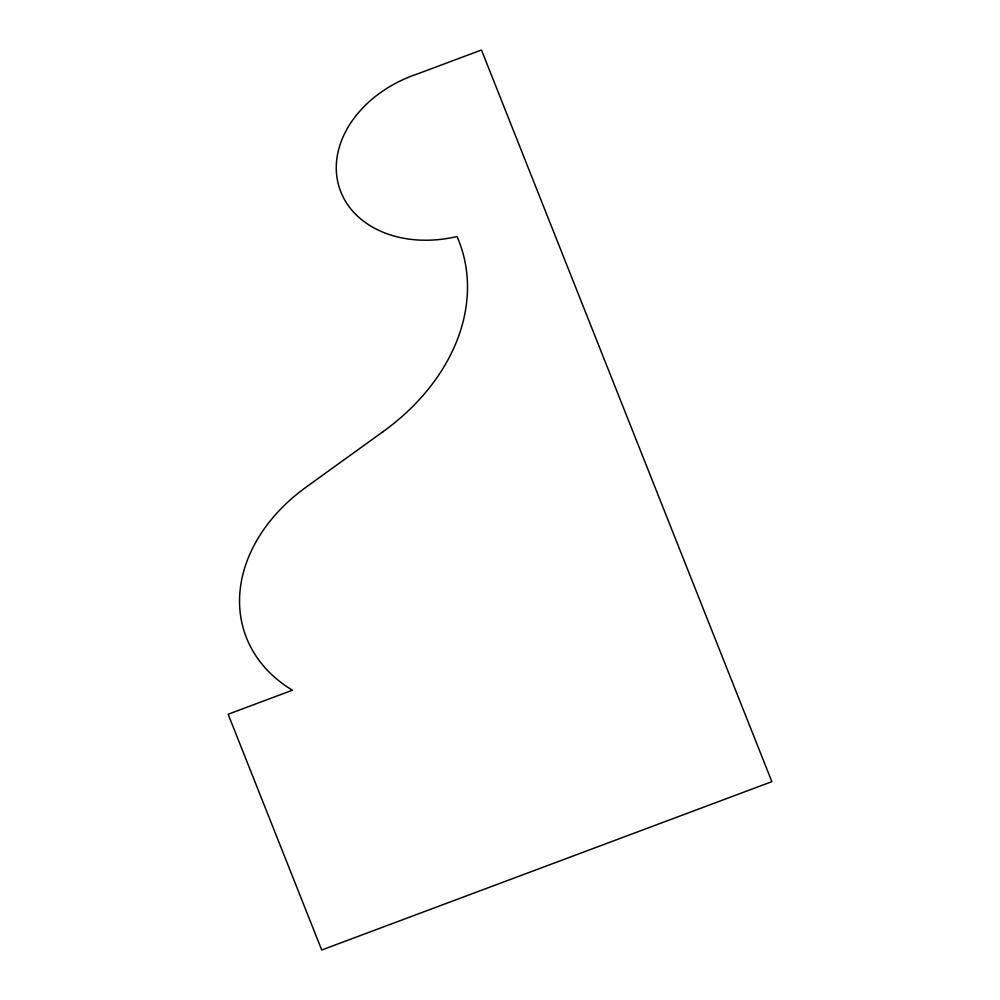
<?xml version="1.0" encoding="UTF-8"?>
<svg xmlns="http://www.w3.org/2000/svg" width="1000" height="1000" viewBox="0 0 1000 1000"><rect width="100%" height="100%" fill="white"/><g stroke="black" fill="none" stroke-linecap="round" stroke-linejoin="round"><path stroke-width="1.5" d="M383.113 431.613L306.1 487.15A167.05 127.587 -18.9 0 0 292.45 690.2L228.137 714.237L321.712 950L771.862 781.663L481.463 50L417.15 74.05A109.537 83.663 -18.9 0 0 338.15 183.487A109.537 83.663 -18.9 0 0 457.025 236.525A211.825 161.788 -18.9 0 1 383.113 431.613"/></g></svg>
